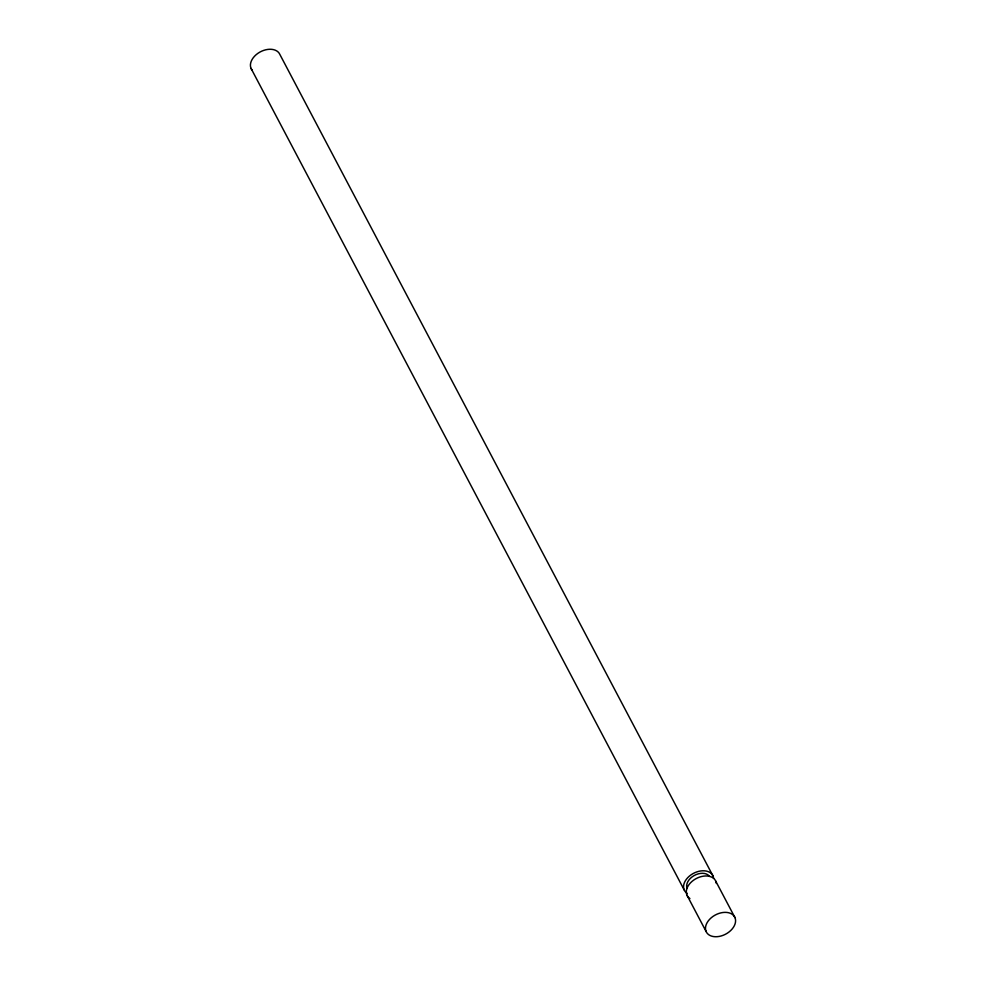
<?xml version="1.0" encoding="UTF-8"?>
<svg xmlns="http://www.w3.org/2000/svg" width="986" height="986" viewBox="0 0 986 986"><rect width="100%" height="100%" fill="white"/><g stroke="black" fill="none" stroke-linecap="round" stroke-linejoin="round"><path stroke-width="1.48" d="M713.026 876.012L279.888 54.501A16.023 10.883 -27.8 0 0 259.675 52.209A16.023 10.883 -27.8 0 0 252.256 70.314M715.774 881.213L734.964 917.609A16.023 10.883 -27.8 0 1 717.044 936.7A16.023 10.883 -27.8 0 1 709.587 919.346A16.023 10.883 -27.8 0 1 734.964 917.609M251.036 68.391L684.173 889.902M686.922 895.103L706.112 931.499M689.917 898.566A16.023 10.883 -27.8 0 1 695.549 878.92A16.023 10.883 -27.8 0 1 716.354 883.456M687.156 888.472A12.719 8.64 -27.8 0 1 694.008 875.63A12.719 8.64 -27.8 0 1 709.094 875.913M687.168 893.378A16.023 10.883 -27.8 0 1 692.813 873.719A16.023 10.883 -27.8 0 1 713.605 878.255"/></g></svg>
